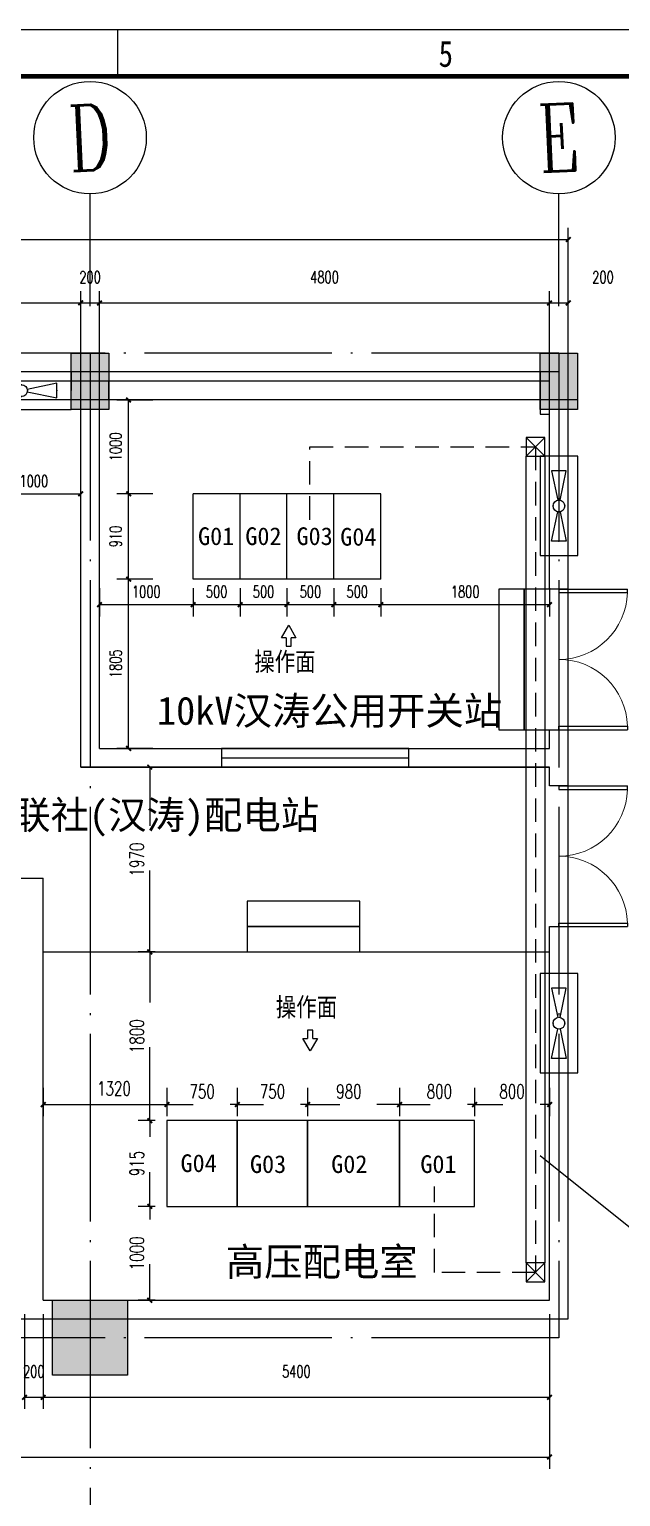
# Model space of a CAD drawing. Extents: x -700117 to -483644, y 1301776 to 1331476.
# Drawn here: x -498585 to -492280, y 1315828 to 1331476 of the extents above; entities that cross this region are included whole.
import ezdxf
from ezdxf.enums import TextEntityAlignment as Align

# ---------------------------------------------------------------- set-up
doc = ezdxf.new("R2010")
doc.units = 0
doc.header["$LTSCALE"] = 1000
doc.header["$PDSIZE"] = 0.2
doc.linetypes.add('DASHED2', pattern=[0.375, 0.25, -0.125])
doc.linetypes.add('DOTE', pattern=[2.42, 2, -0.2, 0.02, -0.2])
doc.layers.get('0').update_dxf_attribs({"linetype": 'CONTINUOUS'})
doc.layers.get('Defpoints').update_dxf_attribs({"linetype": 'CONTINUOUS'})
for name, color, linetype in [('A-DRWD', 142, 'CONTINUOUS'), ('A-WALL', 2, 'CONTINUOUS'), ('AXIS', 3, 'CONTINUOUS'), ('AXIS_TEXT', 7, 'CONTINUOUS'), ('DOTE', 1, 'DOTE'), ('EQUIP-动力', 3, 'CONTINUOUS'), ('TEL_DIM', 3, 'CONTINUOUS'), ('TK', 5, 'CONTINUOUS'), ('WALL', 255, 'CONTINUOUS'), ('WINDOW', 3, 'CONTINUOUS'), ('内框', 3, 'CONTINUOUS'), ('剪力墙柱填充', 6, 'CONTINUOUS'), ('外框', 2, 'CONTINUOUS'), ('柱线', 6, 'CONTINUOUS')]:
    doc.layers.add(name, color=color, linetype=linetype)
doc.styles.add('_TCH_AXIS', font='COMPLEX', dxfattribs={"bigfont": 'GBCBIG'})
doc.styles.add('_TCH_DIM_T3', font='SIMPLEX', dxfattribs={"width": 0.705882, "bigfont": 'GBCBIG'})
doc.styles.add('_TCH_DIM_T3_T3', font='SIMPLEX', dxfattribs={"width": 0.705882, "bigfont": 'GBCBIG'})
doc.styles.add('COMPLEX', font='COMPLEX')
doc.styles.get("Standard").update_dxf_attribs({"font": 'rs', "width": 1.1, "bigfont": 'hztxt'})
doc.styles.add('宋体', font='', dxfattribs={"width": 0.8, "height": 3.8})
doc.styles.get('宋体').set_extended_font_data('SimSun')
doc.dimstyles.new('_TCH_ARCH&&50', dxfattribs={"dimtxt": 148.75, "dimasz": 50, "dimexe": 125, "dimexo": 150, "dimgap": 63.125, "dimtad": 1, "dimdec": 0, "dimzin": 0, "dimdsep": 46, "dimtxsty": '_TCH_DIM_T3', "dimblk": 'ARCHTICK', "dimcen": 0.09, "dimclrt": 7, "dimazin": 2, "dimtfac": 1, "dimtdec": 0, "dimtix": 1, "dimtmove": 2, "dimatfit": 3, "dimldrblk": 'ARCHTICK', "dimfxl": 1, "dimtolj": 1, "dimtzin": 0, "dimarcsym": 0})
doc.dimstyles.new('_TCH_ARCH&&50$TCH&&100', dxfattribs={"dimtxt": 126.4375, "dimasz": 50, "dimexe": 125, "dimexo": 150, "dimgap": 74.28125, "dimtad": 1, "dimdec": 0, "dimzin": 0, "dimdsep": 46, "dimtxsty": '_TCH_DIM_T3_T3', "dimblk": 'ARCHTICK', "dimcen": 0.09, "dimclrt": 7, "dimazin": 2, "dimtfac": 1, "dimtdec": 0, "dimtix": 1, "dimtmove": 2, "dimatfit": 3, "dimldrblk": 'ARCHTICK', "dimfxl": 1, "dimtolj": 1, "dimtzin": 0, "dimarcsym": 0})

# ---------------------------------------------------------------- blocks, each defined once
blk = doc.blocks.new('集安A3图框')
at = {"layer": 'TK'}
blk.add_line((-14000, 29700), (-14000, 29200), dxfattribs=at)
at = {"layer": '内框', "const_width": 50, "flags": 128}
blk.add_lwpolyline([(-39500, 500), (-39500, 29200), (-500, 29200), (-500, 500)], close=True, dxfattribs=at)
at = {"layer": '外框', "flags": 128}
blk.add_lwpolyline([(-42000, 0), (-42000, 29700), (0, 29700), (0, 0)], close=True, dxfattribs=at)
at = {"layer": 'TK', "style": '宋体', "width": 0.8}
blk.add_text('5', height=280, dxfattribs=at).set_placement((-10500, 29300), align=Align.CENTER)
blk = doc.blocks.new('dx2$0$$DorLib2D$00000002')
for p, q in [((-0.5, 0), (-0.5, 0.4875)), ((-0.475, 0.4875), (-0.5, 0.4875)), ((-0.475, 0), (-0.475, 0.4875)), ((0.475, 0), (0.475, 0.4875)), ((0.475, 0.4875), (0.5, 0.4875)), ((0.5, 0), (0.5, 0.4875)), ((-0.5, 0), (-0.475, 0)), ((0.5, 0), (0.475, 0))]:
    blk.add_line(p, q)
at = {"lineweight": 13}
for centre, start, end in [((-0.4875, 0), 0, 88.53072), ((0.4875, 0), 91.46928, 180)]:
    blk.add_arc(centre, 0.4875, start, end, dxfattribs=at)
blk = doc.blocks.new('$equip$00001303')
for p, q in [((-1, 0.208), (-0.163, 0.034)), ((-1, -0.208), (-1, 0.208)), ((1, 0.208), (0.163, 0.034)), ((1, -0.208), (1, 0.208)), ((-0.163, -0.034), (-1, -0.208)), ((0.163, -0.034), (1, -0.208))]:
    blk.add_line(p, q)
blk.add_circle((0, 0), 0.167)
for p in [(-1, 0), (0, 0.167), (1, 0), (0, -0.167)]:
    blk.add_point(p)
at = {"flags": 9}
blk.add_attdef('A', (0, 0), '', height=0.00002, dxfattribs=at)
blk = doc.blocks.new('_ArchTick')
at = {"color": 0, "linetype": 'ByBlock', "const_width": 0.4}
blk.add_lwpolyline([(-0.5, -0.5), (0.5, 0.5)], dxfattribs=at)
blk = doc.blocks.new('*D131')
at = {"layer": 'Defpoints', "color": 0, "lineweight": -2}
for p in [(-498038, 1326522), (-499038, 1326123), (-498038, 1326123)]:
    blk.add_point(p, dxfattribs=at)
at = {"layer": 'TEL_DIM', "color": 0, "lineweight": -2}
for p, q in [((-499038, 1326273), (-499038, 1326647)), ((-498038, 1326273), (-498038, 1326647)), ((-499038, 1326522), (-498038, 1326522))]:
    blk.add_line(p, q, dxfattribs=at)
at = {"layer": 'TEL_DIM', "color": 0, "lineweight": -2, "xscale": 50, "yscale": 50, "zscale": 50, "rotation": 180}
blk.add_blockref('_ArchTick', (-499038, 1326522), dxfattribs=at)
at = {"layer": 'TEL_DIM', "color": 0, "lineweight": -2, "xscale": 50, "yscale": 50, "zscale": 50}
blk.add_blockref('_ArchTick', (-498038, 1326522), dxfattribs=at)
at = {"layer": 'TEL_DIM', "color": 7, "lineweight": -3, "insert": (-498538, 1326659), "char_height": 126.4, "attachment_point": 5, "style": '_TCH_DIM_T3_T3'}
blk.add_mtext('\\A1;1000', dxfattribs=at)
blk = doc.blocks.new('*D132')
at = {"layer": 'Defpoints', "color": 0, "lineweight": -2}
for p in [(-497838, 1325665), (-496838, 1325665), (-496838, 1325341)]:
    blk.add_point(p, dxfattribs=at)
at = {"layer": 'TEL_DIM', "color": 0, "lineweight": -2}
for p, q in [((-497838, 1325515), (-497838, 1325216)), ((-496838, 1325515), (-496838, 1325216)), ((-497838, 1325341), (-496838, 1325341))]:
    blk.add_line(p, q, dxfattribs=at)
at = {"layer": 'TEL_DIM', "color": 0, "lineweight": -2, "xscale": 50, "yscale": 50, "zscale": 50}
for p, rotation in [((-497838, 1325341), 179.9998316540434), ((-496838, 1325341), 359.9998316540434)]:
    blk.add_blockref('_ArchTick', p, dxfattribs=dict(at, rotation=rotation))
at = {"layer": 'TEL_DIM', "color": 7, "lineweight": -3, "insert": (-497338, 1325479), "char_height": 126.4, "attachment_point": 5, "rotation": 359.9998, "style": '_TCH_DIM_T3_T3'}
blk.add_mtext('\\A1;1000', dxfattribs=at)
blk = doc.blocks.new('*D133')
at = {"layer": 'Defpoints', "color": 0, "lineweight": -2}
for p in [(-496838, 1325665), (-496338, 1325665), (-496338, 1325341)]:
    blk.add_point(p, dxfattribs=at)
at = {"layer": 'TEL_DIM', "color": 0, "lineweight": -2}
for p, q in [((-496838, 1325515), (-496838, 1325216)), ((-496338, 1325515), (-496338, 1325216)), ((-496838, 1325341), (-496338, 1325341))]:
    blk.add_line(p, q, dxfattribs=at)
at = {"layer": 'TEL_DIM', "color": 0, "lineweight": -2, "xscale": 50, "yscale": 50, "zscale": 50}
for p, rotation in [((-496838, 1325341), 179.9998316540597), ((-496338, 1325341), 359.9998316540597)]:
    blk.add_blockref('_ArchTick', p, dxfattribs=dict(at, rotation=rotation))
at = {"layer": 'TEL_DIM', "color": 7, "lineweight": -3, "insert": (-496588, 1325479), "char_height": 126.4, "attachment_point": 5, "rotation": 359.9998, "style": '_TCH_DIM_T3_T3'}
blk.add_mtext('\\A1;500', dxfattribs=at)
blk = doc.blocks.new('*D134')
at = {"layer": 'Defpoints', "color": 0, "lineweight": -2}
for p in [(-496338, 1325665), (-495838, 1325665), (-495838, 1325341)]:
    blk.add_point(p, dxfattribs=at)
at = {"layer": 'TEL_DIM', "color": 0, "lineweight": -2}
for p, q in [((-496338, 1325515), (-496338, 1325216)), ((-495838, 1325515), (-495838, 1325216)), ((-496338, 1325341), (-495838, 1325341))]:
    blk.add_line(p, q, dxfattribs=at)
at = {"layer": 'TEL_DIM', "color": 0, "lineweight": -2, "xscale": 50, "yscale": 50, "zscale": 50}
for p, rotation in [((-496338, 1325341), 179.999831654033), ((-495838, 1325341), 359.999831654033)]:
    blk.add_blockref('_ArchTick', p, dxfattribs=dict(at, rotation=rotation))
at = {"layer": 'TEL_DIM', "color": 7, "lineweight": -3, "insert": (-496088, 1325479), "char_height": 126.4, "attachment_point": 5, "rotation": 359.9998, "style": '_TCH_DIM_T3_T3'}
blk.add_mtext('\\A1;500', dxfattribs=at)
blk = doc.blocks.new('*D135')
at = {"layer": 'Defpoints', "color": 0, "lineweight": -2}
for p in [(-495838, 1325665), (-495338, 1325665), (-495338, 1325341)]:
    blk.add_point(p, dxfattribs=at)
at = {"layer": 'TEL_DIM', "color": 0, "lineweight": -2}
for p, q in [((-495838, 1325515), (-495838, 1325216)), ((-495338, 1325515), (-495338, 1325216)), ((-495838, 1325341), (-495338, 1325341))]:
    blk.add_line(p, q, dxfattribs=at)
at = {"layer": 'TEL_DIM', "color": 0, "lineweight": -2, "xscale": 50, "yscale": 50, "zscale": 50}
for p, rotation in [((-495838, 1325341), 179.9998316540596), ((-495338, 1325341), 359.9998316540597)]:
    blk.add_blockref('_ArchTick', p, dxfattribs=dict(at, rotation=rotation))
at = {"layer": 'TEL_DIM', "color": 7, "lineweight": -3, "insert": (-495588, 1325479), "char_height": 126.4, "attachment_point": 5, "rotation": 359.9998, "style": '_TCH_DIM_T3_T3'}
blk.add_mtext('\\A1;500', dxfattribs=at)
blk = doc.blocks.new('*D136')
at = {"layer": 'Defpoints', "color": 0, "lineweight": -2}
for p in [(-495338, 1325665), (-494838, 1325665), (-494838, 1325341)]:
    blk.add_point(p, dxfattribs=at)
at = {"layer": 'TEL_DIM', "color": 0, "lineweight": -2}
for p, q in [((-495338, 1325515), (-495338, 1325216)), ((-494838, 1325515), (-494838, 1325216)), ((-495338, 1325341), (-494838, 1325341))]:
    blk.add_line(p, q, dxfattribs=at)
at = {"layer": 'TEL_DIM', "color": 0, "lineweight": -2, "xscale": 50, "yscale": 50, "zscale": 50}
for p, rotation in [((-495338, 1325341), 179.999831654033), ((-494838, 1325341), 359.999831654033)]:
    blk.add_blockref('_ArchTick', p, dxfattribs=dict(at, rotation=rotation))
at = {"layer": 'TEL_DIM', "color": 7, "lineweight": -3, "insert": (-495088, 1325479), "char_height": 126.4, "attachment_point": 5, "rotation": 359.9998, "style": '_TCH_DIM_T3_T3'}
blk.add_mtext('\\A1;500', dxfattribs=at)
blk = doc.blocks.new('*D137')
at = {"layer": 'Defpoints', "color": 0, "lineweight": -2}
for p in [(-494838, 1325665), (-493038, 1325665), (-493038, 1325341)]:
    blk.add_point(p, dxfattribs=at)
at = {"layer": 'TEL_DIM', "color": 0, "lineweight": -2}
for p, q in [((-494838, 1325515), (-494838, 1325216)), ((-493038, 1325515), (-493038, 1325216)), ((-494838, 1325341), (-493038, 1325341))]:
    blk.add_line(p, q, dxfattribs=at)
at = {"layer": 'TEL_DIM', "color": 0, "lineweight": -2, "xscale": 50, "yscale": 50, "zscale": 50}
for p, rotation in [((-494838, 1325341), 179.9998316540499), ((-493038, 1325341), 359.9998316540499)]:
    blk.add_blockref('_ArchTick', p, dxfattribs=dict(at, rotation=rotation))
at = {"layer": 'TEL_DIM', "color": 7, "lineweight": -3, "insert": (-493938, 1325479), "char_height": 126.4, "attachment_point": 5, "rotation": 359.9998, "style": '_TCH_DIM_T3_T3'}
blk.add_mtext('\\A1;1800', dxfattribs=at)
blk = doc.blocks.new('*D138')
at = {"layer": 'Defpoints', "color": 0, "lineweight": -2}
for p in [(-497527, 1327523), (-497119, 1327523), (-497119, 1326523)]:
    blk.add_point(p, dxfattribs=at)
at = {"layer": 'TEL_DIM', "color": 0, "lineweight": -2}
for p, q in [((-497269, 1327523), (-497652, 1327523)), ((-497527, 1326523), (-497527, 1327523)), ((-497269, 1326523), (-497652, 1326523))]:
    blk.add_line(p, q, dxfattribs=at)
at = {"layer": 'TEL_DIM', "color": 0, "lineweight": -2, "xscale": 50, "yscale": 50, "zscale": 50}
for p, rotation in [((-497527, 1327523), 90), ((-497527, 1326523), 270)]:
    blk.add_blockref('_ArchTick', p, dxfattribs=dict(at, rotation=rotation))
at = {"layer": 'TEL_DIM', "color": 7, "lineweight": -3, "insert": (-497665, 1327023), "char_height": 126.4, "attachment_point": 5, "rotation": 90, "style": '_TCH_DIM_T3_T3'}
blk.add_mtext('\\A1;1000', dxfattribs=at)
blk = doc.blocks.new('*D139')
at = {"layer": 'Defpoints', "color": 0, "lineweight": -2}
for p in [(-497527, 1326523), (-497119, 1326523), (-497119, 1325613)]:
    blk.add_point(p, dxfattribs=at)
at = {"layer": 'TEL_DIM', "color": 0, "lineweight": -2}
for p, q in [((-497269, 1326523), (-497652, 1326523)), ((-497527, 1325613), (-497527, 1326523)), ((-497269, 1325613), (-497652, 1325613))]:
    blk.add_line(p, q, dxfattribs=at)
at = {"layer": 'TEL_DIM', "color": 0, "lineweight": -2, "xscale": 50, "yscale": 50, "zscale": 50}
for p, rotation in [((-497527, 1326523), 90), ((-497527, 1325613), 270)]:
    blk.add_blockref('_ArchTick', p, dxfattribs=dict(at, rotation=rotation))
at = {"layer": 'TEL_DIM', "color": 7, "lineweight": -3, "insert": (-497665, 1326068), "char_height": 126.4, "attachment_point": 5, "rotation": 90, "style": '_TCH_DIM_T3_T3'}
blk.add_mtext('\\A1;910', dxfattribs=at)
blk = doc.blocks.new('*D140')
at = {"layer": 'Defpoints', "color": 0, "lineweight": -2}
for p in [(-497527, 1325613), (-497119, 1325613), (-497119, 1323808)]:
    blk.add_point(p, dxfattribs=at)
at = {"layer": 'TEL_DIM', "color": 0, "lineweight": -2}
for p, q in [((-497269, 1325613), (-497652, 1325613)), ((-497527, 1323808), (-497527, 1325613)), ((-497269, 1323808), (-497652, 1323808))]:
    blk.add_line(p, q, dxfattribs=at)
at = {"layer": 'TEL_DIM', "color": 0, "lineweight": -2, "xscale": 50, "yscale": 50, "zscale": 50}
for p, rotation in [((-497527, 1325613), 90), ((-497527, 1323808), 270)]:
    blk.add_blockref('_ArchTick', p, dxfattribs=dict(at, rotation=rotation))
at = {"layer": 'TEL_DIM', "color": 7, "lineweight": -3, "insert": (-497665, 1324711), "char_height": 126.4, "attachment_point": 5, "rotation": 90, "style": '_TCH_DIM_T3_T3'}
blk.add_mtext('\\A1;1805', dxfattribs=at)
blk = doc.blocks.new('*D141')
at = {"layer": 'Defpoints', "color": 0, "lineweight": -2}
for p in [(-498038, 1328558), (-515238, 1326515), (-498038, 1326515)]:
    blk.add_point(p, dxfattribs=at)
at = {"layer": 'TEL_DIM', "color": 0, "lineweight": -2}
for p, q in [((-515238, 1326665), (-515238, 1328683)), ((-498038, 1326665), (-498038, 1328683)), ((-515238, 1328558), (-498038, 1328558))]:
    blk.add_line(p, q, dxfattribs=at)
at = {"layer": 'TEL_DIM', "color": 0, "lineweight": -2, "xscale": 50, "yscale": 50, "zscale": 50}
for p, rotation in [((-515238, 1328558), 179.9994401386376), ((-498038, 1328558), 359.9994401386376)]:
    blk.add_blockref('_ArchTick', p, dxfattribs=dict(at, rotation=rotation))
at = {"layer": 'TEL_DIM', "color": 7, "lineweight": -3, "insert": (-506638, 1328833), "char_height": 126.4, "attachment_point": 5, "rotation": 359.9994, "style": '_TCH_DIM_T3_T3'}
blk.add_mtext('\\A1;17200', dxfattribs=at)
blk = doc.blocks.new('*D142')
at = {"layer": 'Defpoints', "color": 0, "lineweight": -2}
for p in [(-497838, 1328558), (-498038, 1326515), (-497838, 1326515)]:
    blk.add_point(p, dxfattribs=at)
at = {"layer": 'TEL_DIM', "color": 0, "lineweight": -2}
for p, q in [((-498038, 1326665), (-498038, 1328683)), ((-497838, 1326665), (-497838, 1328683)), ((-498038, 1328558), (-497838, 1328558))]:
    blk.add_line(p, q, dxfattribs=at)
at = {"layer": 'TEL_DIM', "color": 0, "lineweight": -2, "xscale": 50, "yscale": 50, "zscale": 50}
for p, rotation in [((-498038, 1328558), 179.9994401386544), ((-497838, 1328558), 359.9994401386544)]:
    blk.add_blockref('_ArchTick', p, dxfattribs=dict(at, rotation=rotation))
at = {"layer": 'TEL_DIM', "color": 7, "lineweight": -3, "insert": (-497938, 1328833), "char_height": 126.4, "attachment_point": 5, "rotation": 359.9994, "style": '_TCH_DIM_T3_T3'}
blk.add_mtext('\\A1;200', dxfattribs=at)
blk = doc.blocks.new('*D143')
at = {"layer": 'Defpoints', "color": 0, "lineweight": -2}
for p in [(-493038, 1328558), (-497838, 1326515), (-493038, 1326515)]:
    blk.add_point(p, dxfattribs=at)
at = {"layer": 'TEL_DIM', "color": 0, "lineweight": -2}
for p, q in [((-497838, 1326665), (-497838, 1328683)), ((-493038, 1326665), (-493038, 1328683)), ((-497838, 1328558), (-493038, 1328558))]:
    blk.add_line(p, q, dxfattribs=at)
at = {"layer": 'TEL_DIM', "color": 0, "lineweight": -2, "xscale": 50, "yscale": 50, "zscale": 50}
for p, rotation in [((-497838, 1328558), 179.9994401386379), ((-493038, 1328558), 359.9994401386379)]:
    blk.add_blockref('_ArchTick', p, dxfattribs=dict(at, rotation=rotation))
at = {"layer": 'TEL_DIM', "color": 7, "lineweight": -3, "insert": (-495438, 1328833), "char_height": 126.4, "attachment_point": 5, "rotation": 359.9994, "style": '_TCH_DIM_T3_T3'}
blk.add_mtext('\\A1;4800', dxfattribs=at)
blk = doc.blocks.new('*D144')
at = {"layer": 'Defpoints', "color": 0, "lineweight": -2}
for p in [(-492838, 1328558), (-493038, 1326515), (-492838, 1326515)]:
    blk.add_point(p, dxfattribs=at)
at = {"layer": 'TEL_DIM', "color": 0, "lineweight": -2}
for p, q in [((-493038, 1326665), (-493038, 1328683)), ((-492838, 1326665), (-492838, 1328683)), ((-493038, 1328558), (-492838, 1328558))]:
    blk.add_line(p, q, dxfattribs=at)
at = {"layer": 'TEL_DIM', "color": 0, "lineweight": -2, "xscale": 50, "yscale": 50, "zscale": 50}
for p, rotation in [((-493038, 1328558), 179.9994401386528), ((-492838, 1328558), 359.9994401386529)]:
    blk.add_blockref('_ArchTick', p, dxfattribs=dict(at, rotation=rotation))
at = {"layer": 'TEL_DIM', "color": 7, "lineweight": -3, "insert": (-492468, 1328833), "char_height": 126.4, "attachment_point": 5, "rotation": 359.9994, "style": '_TCH_DIM_T3_T3'}
blk.add_mtext('\\A1;200', dxfattribs=at)
blk = doc.blocks.new('*D146')
at = {"layer": 'Defpoints', "color": 0, "lineweight": -2}
for p in [(-507838, 1317519), (-493038, 1317519), (-493038, 1316250)]:
    blk.add_point(p, dxfattribs=at)
at = {"layer": 'TEL_DIM', "color": 0, "lineweight": -2}
for p, q in [((-507838, 1317369), (-507838, 1316125)), ((-493038, 1317369), (-493038, 1316125)), ((-507838, 1316250), (-493038, 1316250))]:
    blk.add_line(p, q, dxfattribs=at)
at = {"layer": 'TEL_DIM', "color": 0, "lineweight": -2, "xscale": 50, "yscale": 50, "zscale": 50, "rotation": 180}
blk.add_blockref('_ArchTick', (-507838, 1316250), dxfattribs=at)
at = {"layer": 'TEL_DIM', "color": 0, "lineweight": -2, "xscale": 50, "yscale": 50, "zscale": 50}
blk.add_blockref('_ArchTick', (-493038, 1316250), dxfattribs=at)
at = {"layer": 'TEL_DIM', "color": 7, "lineweight": -3, "insert": (-500438, 1316525), "char_height": 126.4, "attachment_point": 5, "style": '_TCH_DIM_T3_T3'}
blk.add_mtext('\\A1;14800', dxfattribs=at)
blk = doc.blocks.new('*D147')
at = {"layer": 'Defpoints', "color": 0, "lineweight": -2}
for p in [(-497301, 1318923), (-497095, 1318923), (-497095, 1317923)]:
    blk.add_point(p, dxfattribs=at)
at = {"layer": 'TEL_DIM', "color": 0, "lineweight": -2}
for p, q in [((-497245, 1318923), (-497426, 1318923)), ((-497301, 1318923), (-497301, 1318783)), ((-497301, 1317923), (-497301, 1318307)), ((-497245, 1317923), (-497426, 1317923))]:
    blk.add_line(p, q, dxfattribs=at)
at = {"layer": 'TEL_DIM', "color": 0, "lineweight": -2, "xscale": 50, "yscale": 50, "zscale": 50}
for p, rotation in [((-497301, 1318923), 90), ((-497301, 1317923), 270)]:
    blk.add_blockref('_ArchTick', p, dxfattribs=dict(at, rotation=rotation))
at = {"layer": 'TEL_DIM', "color": 7, "lineweight": -3, "insert": (-497439, 1318423), "char_height": 148.8, "attachment_point": 5, "rotation": 89.9998, "style": '_TCH_DIM_T3'}
blk.add_mtext('\\A1;1000', dxfattribs=at)
blk = doc.blocks.new('*D148')
at = {"layer": 'Defpoints', "color": 0, "lineweight": -2}
for p in [(-497301, 1319838), (-497095, 1319838), (-497095, 1318923)]:
    blk.add_point(p, dxfattribs=at)
at = {"layer": 'TEL_DIM', "color": 0, "lineweight": -2}
for p, q in [((-497245, 1319838), (-497426, 1319838)), ((-497301, 1319838), (-497301, 1319665)), ((-497301, 1318923), (-497301, 1319289)), ((-497245, 1318923), (-497426, 1318923))]:
    blk.add_line(p, q, dxfattribs=at)
at = {"layer": 'TEL_DIM', "color": 0, "lineweight": -2, "xscale": 50, "yscale": 50, "zscale": 50}
for p, rotation in [((-497301, 1319838), 90), ((-497301, 1318923), 270)]:
    blk.add_blockref('_ArchTick', p, dxfattribs=dict(at, rotation=rotation))
at = {"layer": 'TEL_DIM', "color": 7, "lineweight": -3, "insert": (-497439, 1319381), "char_height": 148.8, "attachment_point": 5, "rotation": 89.9998, "style": '_TCH_DIM_T3'}
blk.add_mtext('\\A1;915', dxfattribs=at)
blk = doc.blocks.new('*D149')
at = {"layer": 'Defpoints', "color": 0, "lineweight": -2}
for p in [(-497301, 1321638), (-497095, 1321638), (-497095, 1319838)]:
    blk.add_point(p, dxfattribs=at)
at = {"layer": 'TEL_DIM', "color": 0, "lineweight": -2}
for p, q in [((-497245, 1321638), (-497426, 1321638)), ((-497301, 1321638), (-497301, 1321098)), ((-497301, 1319838), (-497301, 1320622)), ((-497245, 1319838), (-497426, 1319838))]:
    blk.add_line(p, q, dxfattribs=at)
at = {"layer": 'TEL_DIM', "color": 0, "lineweight": -2, "xscale": 50, "yscale": 50, "zscale": 50}
for p, rotation in [((-497301, 1321638), 90), ((-497301, 1319838), 270)]:
    blk.add_blockref('_ArchTick', p, dxfattribs=dict(at, rotation=rotation))
at = {"layer": 'TEL_DIM', "color": 7, "lineweight": -3, "insert": (-497439, 1320738), "char_height": 148.8, "attachment_point": 5, "rotation": 89.9998, "style": '_TCH_DIM_T3'}
blk.add_mtext('\\A1;1800', dxfattribs=at)
blk = doc.blocks.new('*D150')
at = {"layer": 'Defpoints', "color": 0, "lineweight": -2}
for p in [(-497301, 1323608), (-497095, 1323608), (-497095, 1321638)]:
    blk.add_point(p, dxfattribs=at)
at = {"layer": 'TEL_DIM', "color": 0, "lineweight": -2}
for p, q in [((-497245, 1323608), (-497426, 1323608)), ((-497301, 1323608), (-497301, 1322983)), ((-497301, 1321638), (-497301, 1322507)), ((-497245, 1321638), (-497426, 1321638))]:
    blk.add_line(p, q, dxfattribs=at)
at = {"layer": 'TEL_DIM', "color": 0, "lineweight": -2, "xscale": 50, "yscale": 50, "zscale": 50}
for p, rotation in [((-497301, 1323608), 90), ((-497301, 1321638), 270)]:
    blk.add_blockref('_ArchTick', p, dxfattribs=dict(at, rotation=rotation))
at = {"layer": 'TEL_DIM', "color": 7, "lineweight": -3, "insert": (-497439, 1322623), "char_height": 148.8, "attachment_point": 5, "rotation": 89.9998, "style": '_TCH_DIM_T3'}
blk.add_mtext('\\A1;1970', dxfattribs=at)
blk = doc.blocks.new('*D154')
at = {"layer": 'Defpoints', "color": 0, "lineweight": -2}
for p in [(-492838, 1329235), (-515238, 1328036), (-492838, 1328035)]:
    blk.add_point(p, dxfattribs=at)
at = {"layer": 'TEL_DIM', "color": 0, "lineweight": -2}
for p, q in [((-515238, 1328186), (-515238, 1329360)), ((-492838, 1328185), (-492838, 1329360)), ((-515238, 1329235), (-492838, 1329235))]:
    blk.add_line(p, q, dxfattribs=at)
at = {"layer": 'TEL_DIM', "color": 0, "lineweight": -2, "xscale": 50, "yscale": 50, "zscale": 50}
for p, rotation in [((-515238, 1329235), 179.9994401386421), ((-492838, 1329235), 359.9994401386421)]:
    blk.add_blockref('_ArchTick', p, dxfattribs=dict(at, rotation=rotation))
at = {"layer": 'TEL_DIM', "color": 7, "lineweight": -3, "insert": (-504038, 1329510), "char_height": 126.4, "attachment_point": 5, "rotation": 359.9994, "style": '_TCH_DIM_T3_T3'}
blk.add_mtext('\\A1;22400', dxfattribs=at)
blk = doc.blocks.new('*D157')
at = {"layer": 'Defpoints', "color": 0, "lineweight": -2}
for p in [(-498438, 1320338), (-497118, 1320338), (-497118, 1320010)]:
    blk.add_point(p, dxfattribs=at)
at = {"layer": 'TEL_DIM', "color": 0, "lineweight": -2}
for p, q in [((-498438, 1320188), (-498438, 1319885)), ((-497118, 1320188), (-497118, 1319885)), ((-498438, 1320010), (-497118, 1320010))]:
    blk.add_line(p, q, dxfattribs=at)
at = {"layer": 'TEL_DIM', "color": 0, "lineweight": -2, "xscale": 50, "yscale": 50, "zscale": 50, "rotation": 180}
blk.add_blockref('_ArchTick', (-498438, 1320010), dxfattribs=at)
at = {"layer": 'TEL_DIM', "color": 0, "lineweight": -2, "xscale": 50, "yscale": 50, "zscale": 50}
blk.add_blockref('_ArchTick', (-497118, 1320010), dxfattribs=at)
at = {"layer": 'TEL_DIM', "color": 7, "lineweight": -3, "insert": (-497683, 1320182), "char_height": 148.8, "attachment_point": 5, "rotation": 359.9998, "style": '_TCH_DIM_T3'}
blk.add_mtext('\\A1;1320', dxfattribs=at)
blk = doc.blocks.new('*D158')
at = {"layer": 'Defpoints', "color": 0, "lineweight": -2}
for p in [(-497118, 1320338), (-496368, 1320338), (-496368, 1320010)]:
    blk.add_point(p, dxfattribs=at)
at = {"layer": 'TEL_DIM', "color": 0, "lineweight": -2}
for p, q in [((-497118, 1320188), (-497118, 1319885)), ((-496368, 1320188), (-496368, 1319885)), ((-497118, 1320010), (-496840, 1320010)), ((-496368, 1320010), (-496444, 1320010))]:
    blk.add_line(p, q, dxfattribs=at)
at = {"layer": 'TEL_DIM', "color": 0, "lineweight": -2, "xscale": 50, "yscale": 50, "zscale": 50, "rotation": 180}
blk.add_blockref('_ArchTick', (-497118, 1320010), dxfattribs=at)
at = {"layer": 'TEL_DIM', "color": 0, "lineweight": -2, "xscale": 50, "yscale": 50, "zscale": 50}
blk.add_blockref('_ArchTick', (-496368, 1320010), dxfattribs=at)
at = {"layer": 'TEL_DIM', "color": 7, "lineweight": -3, "insert": (-496743, 1320148), "char_height": 148.8, "attachment_point": 5, "rotation": 359.9998, "style": '_TCH_DIM_T3'}
blk.add_mtext('\\A1;750', dxfattribs=at)
blk = doc.blocks.new('*D159')
at = {"layer": 'Defpoints', "color": 0, "lineweight": -2}
for p in [(-496368, 1320338), (-495618, 1320338), (-495618, 1320010)]:
    blk.add_point(p, dxfattribs=at)
at = {"layer": 'TEL_DIM', "color": 0, "lineweight": -2}
for p, q in [((-496368, 1320188), (-496368, 1319885)), ((-495618, 1320188), (-495618, 1319885)), ((-496368, 1320010), (-496090, 1320010)), ((-495618, 1320010), (-495694, 1320010))]:
    blk.add_line(p, q, dxfattribs=at)
at = {"layer": 'TEL_DIM', "color": 0, "lineweight": -2, "xscale": 50, "yscale": 50, "zscale": 50, "rotation": 180}
blk.add_blockref('_ArchTick', (-496368, 1320010), dxfattribs=at)
at = {"layer": 'TEL_DIM', "color": 0, "lineweight": -2, "xscale": 50, "yscale": 50, "zscale": 50}
blk.add_blockref('_ArchTick', (-495618, 1320010), dxfattribs=at)
at = {"layer": 'TEL_DIM', "color": 7, "lineweight": -3, "insert": (-495993, 1320148), "char_height": 148.8, "attachment_point": 5, "rotation": 359.9998, "style": '_TCH_DIM_T3'}
blk.add_mtext('\\A1;750', dxfattribs=at)
blk = doc.blocks.new('*D160')
at = {"layer": 'Defpoints', "color": 0, "lineweight": -2}
for p in [(-495618, 1320338), (-494638, 1320338), (-494638, 1320010)]:
    blk.add_point(p, dxfattribs=at)
at = {"layer": 'TEL_DIM', "color": 0, "lineweight": -2}
for p, q in [((-495618, 1320188), (-495618, 1319885)), ((-494638, 1320188), (-494638, 1319885)), ((-495618, 1320010), (-495275, 1320010)), ((-494638, 1320010), (-494879, 1320010))]:
    blk.add_line(p, q, dxfattribs=at)
at = {"layer": 'TEL_DIM', "color": 0, "lineweight": -2, "xscale": 50, "yscale": 50, "zscale": 50, "rotation": 180}
blk.add_blockref('_ArchTick', (-495618, 1320010), dxfattribs=at)
at = {"layer": 'TEL_DIM', "color": 0, "lineweight": -2, "xscale": 50, "yscale": 50, "zscale": 50}
blk.add_blockref('_ArchTick', (-494638, 1320010), dxfattribs=at)
at = {"layer": 'TEL_DIM', "color": 7, "lineweight": -3, "insert": (-495178, 1320148), "char_height": 148.8, "attachment_point": 5, "rotation": 359.9998, "style": '_TCH_DIM_T3'}
blk.add_mtext('\\A1;980', dxfattribs=at)
blk = doc.blocks.new('*D161')
at = {"layer": 'Defpoints', "color": 0, "lineweight": -2}
for p in [(-494638, 1320338), (-493838, 1320338), (-493838, 1320010)]:
    blk.add_point(p, dxfattribs=at)
at = {"layer": 'TEL_DIM', "color": 0, "lineweight": -2}
for p, q in [((-494638, 1320188), (-494638, 1319885)), ((-493838, 1320188), (-493838, 1319885)), ((-494638, 1320010), (-494310, 1320010)), ((-493838, 1320010), (-493914, 1320010))]:
    blk.add_line(p, q, dxfattribs=at)
at = {"layer": 'TEL_DIM', "color": 0, "lineweight": -2, "xscale": 50, "yscale": 50, "zscale": 50, "rotation": 180}
blk.add_blockref('_ArchTick', (-494638, 1320010), dxfattribs=at)
at = {"layer": 'TEL_DIM', "color": 0, "lineweight": -2, "xscale": 50, "yscale": 50, "zscale": 50}
blk.add_blockref('_ArchTick', (-493838, 1320010), dxfattribs=at)
at = {"layer": 'TEL_DIM', "color": 7, "lineweight": -3, "insert": (-494213, 1320148), "char_height": 148.8, "attachment_point": 5, "rotation": 359.9998, "style": '_TCH_DIM_T3'}
blk.add_mtext('\\A1;800', dxfattribs=at)
blk = doc.blocks.new('*D162')
at = {"layer": 'Defpoints', "color": 0, "lineweight": -2}
for p in [(-493838, 1320338), (-493038, 1320338), (-493038, 1320010)]:
    blk.add_point(p, dxfattribs=at)
at = {"layer": 'TEL_DIM', "color": 0, "lineweight": -2}
for p, q in [((-493838, 1320188), (-493838, 1319885)), ((-493038, 1320188), (-493038, 1319885)), ((-493838, 1320010), (-493535, 1320010)), ((-493038, 1320010), (-493139, 1320010))]:
    blk.add_line(p, q, dxfattribs=at)
at = {"layer": 'TEL_DIM', "color": 0, "lineweight": -2, "xscale": 50, "yscale": 50, "zscale": 50, "rotation": 180}
blk.add_blockref('_ArchTick', (-493838, 1320010), dxfattribs=at)
at = {"layer": 'TEL_DIM', "color": 0, "lineweight": -2, "xscale": 50, "yscale": 50, "zscale": 50}
blk.add_blockref('_ArchTick', (-493038, 1320010), dxfattribs=at)
at = {"layer": 'TEL_DIM', "color": 7, "lineweight": -3, "insert": (-493438, 1320148), "char_height": 148.8, "attachment_point": 5, "rotation": 359.9998, "style": '_TCH_DIM_T3'}
blk.add_mtext('\\A1;800', dxfattribs=at)
blk = doc.blocks.new('*D171')
at = {"layer": 'Defpoints', "color": 0, "lineweight": -2}
for p in [(-498638, 1317923), (-498438, 1317923), (-498438, 1316888)]:
    blk.add_point(p, dxfattribs=at)
at = {"layer": 'TEL_DIM', "color": 0, "lineweight": -2}
for p, q in [((-498638, 1317773), (-498638, 1316763)), ((-498438, 1317773), (-498438, 1316763)), ((-498638, 1316888), (-498438, 1316888))]:
    blk.add_line(p, q, dxfattribs=at)
at = {"layer": 'TEL_DIM', "color": 0, "lineweight": -2, "xscale": 50, "yscale": 50, "zscale": 50}
for p, rotation in [((-498638, 1316888), 179.9990614895857), ((-498438, 1316888), 359.9990614895857)]:
    blk.add_blockref('_ArchTick', p, dxfattribs=dict(at, rotation=rotation))
at = {"layer": 'TEL_DIM', "color": 7, "lineweight": -3, "insert": (-498538, 1317163), "char_height": 126.4, "attachment_point": 5, "rotation": 359.9991, "style": '_TCH_DIM_T3_T3'}
blk.add_mtext('\\A1;200', dxfattribs=at)
blk = doc.blocks.new('*D172')
at = {"layer": 'Defpoints', "color": 0, "lineweight": -2}
for p in [(-498438, 1317923), (-493038, 1317923), (-493038, 1316888)]:
    blk.add_point(p, dxfattribs=at)
at = {"layer": 'TEL_DIM', "color": 0, "lineweight": -2}
for p, q in [((-498438, 1317773), (-498438, 1316763)), ((-493038, 1317773), (-493038, 1316763)), ((-498438, 1316888), (-493038, 1316888))]:
    blk.add_line(p, q, dxfattribs=at)
at = {"layer": 'TEL_DIM', "color": 0, "lineweight": -2, "xscale": 50, "yscale": 50, "zscale": 50}
for p, rotation in [((-498438, 1316888), 179.9990614896009), ((-493038, 1316888), 359.9990614896009)]:
    blk.add_blockref('_ArchTick', p, dxfattribs=dict(at, rotation=rotation))
at = {"layer": 'TEL_DIM', "color": 7, "lineweight": -3, "insert": (-495738, 1317163), "char_height": 126.4, "attachment_point": 5, "rotation": 359.9991, "style": '_TCH_DIM_T3_T3'}
blk.add_mtext('\\A1;5400', dxfattribs=at)
blk = doc.blocks.new('_AXISO')
blk.add_circle((0, 0), 0.5)
at = {"layer": 'AXIS_TEXT', "style": 'COMPLEX', "width": 1.041667}
blk.add_attdef('A', text='', height=0.56, dxfattribs=at).set_placement((-0.25, -0.28), (0.25, -0.28), align=Align.FIT)

msp = doc.modelspace()

# ---------------------------------------------------------------- linework, layer by layer
at = {"lineweight": -3, "ltscale": 0.1}
for p, q in [((-493288, 1326924.2), (-493088, 1327124.2)), ((-493288, 1327124.2), (-493088, 1326924.2)), ((-493288, 1318320), (-493288, 1326924.2)), ((-493088, 1326924.2), (-493088, 1318320)), ((-492157, 1318678.2), (-493138.6, 1319463.7)), ((-493288, 1318120), (-493088, 1318320)), ((-493288, 1318320), (-493088, 1318120))]:
    msp.add_line(p, q, dxfattribs=at)
at = {"color": 1, "linetype": 'ByBlock', "ltscale": 0.1}
for p, q in [((-494838, 1326523), (-496838, 1326523)), ((-496838, 1325613), (-496838, 1326523)), ((-496338, 1325613), (-496338, 1326523)), ((-495838, 1325613), (-495838, 1326523)), ((-495338, 1325613), (-495338, 1326523)), ((-494838, 1325613), (-494838, 1326523)), ((-494838, 1325613), (-496838, 1325613))]:
    msp.add_line(p, q, dxfattribs=at)
at = {"lineweight": -3, "ltscale": 0.1}
msp.add_lwpolyline([(-493038.1, 1323608.4), (-498038, 1323608.4), (-498038, 1327423.4)], dxfattribs=at)
for points in [[(-493288, 1326924.2), (-493088, 1326924.2), (-493088, 1327124.2), (-493288, 1327124.2)], [(-496368.1, 1319838.4), (-497118.1, 1319838.4), (-497118.1, 1318922.4), (-496368.1, 1318922.4)], [(-495618.1, 1319838.4), (-496368.1, 1319838.4), (-496368.1, 1318922.4), (-495618.1, 1318922.4)], [(-494638.1, 1319838.4), (-495618.1, 1319838.4), (-495618.1, 1318922.4), (-494638.1, 1318922.4)], [(-493838.1, 1319838.4), (-494638.1, 1319838.4), (-494638.1, 1318922.4), (-493838.1, 1318922.4)], [(-493288, 1318120), (-493088, 1318120), (-493088, 1318320), (-493288, 1318320)]]:
    msp.add_lwpolyline(points, close=True, dxfattribs=at)
at = {"ltscale": 10}
for points in [[(-495562.9, 1320715.8), (-495512.6, 1320715.8), (-495590, 1320581.9), (-495667.3, 1320715.8), (-495618.3, 1320715.8)], [(-495562.9, 1320715.8), (-495562.9, 1320804.4), (-495618.3, 1320804.4), (-495618.3, 1320715.8)]]:
    msp.add_lwpolyline(points, dxfattribs=at)
at = {"layer": 'A-DRWD', "linetype": 'Continuous'}
msp.add_line((-492838, 1321907.4), (-492838, 1323407.4), dxfattribs=at)
at = {"layer": 'A-WALL', "linetype": 'Continuous'}
for p, q in [((-492838, 1325507.4), (-493038, 1325507.4)), ((-493038, 1324007.4), (-492838, 1324007.4)), ((-492838.1, 1323407.4), (-493038.1, 1323407.4)), ((-493038.1, 1321907.4), (-492838.1, 1321907.4))]:
    msp.add_line(p, q, dxfattribs=at)
at = {"layer": 'AXIS'}
for p, q in [((-497938.1, 1328523.2), (-497938.1, 1329728.9)), ((-492938.1, 1328523.2), (-492938.1, 1329729.2))]:
    msp.add_line(p, q, dxfattribs=at)
at = {"layer": 'DOTE'}
for p, q in [((-492938.1, 1328023.6), (-515438.6, 1328023.4)), ((-497938.1, 1328023.6), (-497938.3, 1307623.2)), ((-492938.1, 1328023.6), (-492938, 1317523.6)), ((-492938, 1317523.6), (-515438.4, 1317523.4))]:
    msp.add_line(p, q, dxfattribs=at)
at = {"layer": 'TEL_DIM', "lineweight": -3}
for points in [[(-495847.1, 1324987.6), (-495897.3, 1324987.6), (-495820, 1325121.6), (-495742.6, 1324987.6), (-495791.7, 1324987.6)], [(-495847.1, 1324987.6), (-495847.1, 1324899.1), (-495791.7, 1324899.1), (-495791.7, 1324987.6)]]:
    msp.add_lwpolyline(points, dxfattribs=at)
at = {"layer": 'WALL'}
for p, q in [((-493038, 1327723.1), (-515438.1, 1327723.4)), ((-498138.6, 1327823.4), (-498138.6, 1327623.4)), ((-497738.1, 1327723.6), (-498138.1, 1327723.6)), ((-498138.1, 1327523.6), (-498138.1, 1327723.6)), ((-497738.1, 1327523.6), (-497738.1, 1327723.6)), ((-493138.1, 1327523.6), (-493138.1, 1327723.6)), ((-492738.1, 1327523.6), (-492738.1, 1327723.6)), ((-492938.1, 1327523.6), (-515238.1, 1327523.4)), ((-497738.1, 1327523.6), (-498138.1, 1327523.6)), ((-492738.1, 1327523.6), (-493138.1, 1327523.6)), ((-498438.1, 1317923.2), (-493038.1, 1317923.2)), ((-508038.1, 1317723.3), (-492838.1, 1317723.2))]:
    msp.add_line(p, q, dxfattribs=at)
at = {"layer": 'WALL', "color": 0}
for p, q in [((-493138.6, 1327823.6), (-493138.6, 1327372.9)), ((-498038, 1323608.4), (-498038, 1327523.4)), ((-497838, 1323808.4), (-497838, 1327523.4)), ((-493038, 1325507.4), (-493038, 1327523.4)), ((-492838.1, 1317723.2), (-492838, 1327523.4)), ((-493038, 1323808.4), (-493038, 1324007.4)), ((-497838, 1323808.4), (-493038, 1323808.4)), ((-496538, 1323708.4), (-494538, 1323708.4)), ((-498038, 1323608.4), (-493038, 1323608.4)), ((-493038, 1323407.4), (-493038, 1323608.4)), ((-498798, 1322423.2), (-498438, 1322423.2)), ((-498438.1, 1317923.2), (-498438, 1322423.2)), ((-493038.1, 1317923.2), (-493038, 1321907.4)), ((-498438, 1321638.4), (-493038, 1321638.3))]:
    msp.add_line(p, q, dxfattribs=at)
for points in [[(-499198.6, 1327823.4), (-499198.6, 1327423.4), (-498138.6, 1327423.4), (-498138.6, 1327823.4)], [(-493138.1, 1325863.3), (-492738.1, 1325863.3), (-492738.1, 1326923.3), (-493138.1, 1326923.3)], [(-493308, 1324007.4), (-493308, 1325507.4), (-493578, 1325507.4), (-493578, 1324007.4)], [(-496538, 1323608.4), (-494538, 1323608.4), (-494538, 1323808.4), (-496538, 1323808.4)], [(-496261.1, 1321908.4), (-495061.1, 1321908.4), (-495061.1, 1322178.4), (-496261.1, 1322178.4)], [(-496261.1, 1321638.4), (-495061.1, 1321638.4), (-495061.1, 1321908.4), (-496261.1, 1321908.4)], [(-493138.1, 1320347.4), (-492738.1, 1320347.4), (-492738.1, 1321407.4), (-493138.1, 1321407.4)]]:
    msp.add_lwpolyline(points, close=True, dxfattribs=at)
for points in [[(-493138.6, 1327372.9), (-493038, 1327372.9)], [(-493038, 1325507.4), (-493308, 1325507.4), (-493308, 1324007.4), (-493038, 1324007.4)]]:
    msp.add_lwpolyline(points, dxfattribs=at)
at = {"layer": 'WALL', "color": 0, "linetype": 'DASHED2'}
msp.add_lwpolyline([(-495594.9, 1326246.4), (-495594.9, 1327024.2), (-493188, 1327024.2), (-493188, 1327024.2), (-493188, 1318220), (-493188, 1318220), (-494263.1, 1318220), (-494263.1, 1319134.6)], dxfattribs=at)
at = {"layer": 'WINDOW'}
msp.add_line((-492938.1, 1327823.6), (-515038.6, 1327823.4), dxfattribs=at)
at = {"layer": '剪力墙柱填充'}
for points in [[(-498138.6, 1327423.2), (-497738.6, 1327423.2), (-498138.6, 1328023.2), (-497738.6, 1328023.2)], [(-493138.6, 1327423.3), (-492738.6, 1327423.3), (-493138.6, 1328023.2), (-492738.6, 1328023.3)], [(-498338.4, 1317123.2), (-497538.4, 1317123.2), (-498338.5, 1317923.2), (-497538.5, 1317923.2)]]:
    msp.add_trace(points, dxfattribs=at)
at = {"layer": '柱线'}
for p, q in [((-498138.6, 1327423.2), (-498138.6, 1328023.2)), ((-498138.6, 1328023.2), (-497738.6, 1328023.2)), ((-497738.6, 1328023.2), (-497738.6, 1327423.2)), ((-493138.6, 1328023.2), (-492738.6, 1328023.3)), ((-493138.6, 1327423.3), (-493138.6, 1328023.2)), ((-492738.6, 1328023.3), (-492738.6, 1327423.3)), ((-497738.6, 1327423.2), (-498138.6, 1327423.2)), ((-492738.6, 1327423.3), (-493138.6, 1327423.3)), ((-498338.4, 1317123.2), (-498338.5, 1317923.2)), ((-498338.5, 1317923.2), (-497538.5, 1317923.2)), ((-497538.5, 1317923.2), (-497538.4, 1317123.2)), ((-497538.4, 1317123.2), (-498338.4, 1317123.2))]:
    msp.add_line(p, q, dxfattribs=at)

# ---------------------------------------------------------------- block references
at = {"color": 5, "rotation": 6.670106611340577e-09}
msp.add_blockref('集安A3图框', (-483644.1, 1301776), dxfattribs=at)
at = {"layer": 'A-DRWD', "linetype": 'Continuous', "xscale": 1500.000000000032, "yscale": 1500.000000000032, "zscale": -1499.999999999999, "rotation": 270.0001340665149}
for p in [(-492938, 1324757.4), (-492938.1, 1322657.4)]:
    msp.add_blockref('dx2$0$$DorLib2D$00000002', p, dxfattribs=at)
at = {"layer": 'AXIS'}
ref = msp.add_blockref('_AXISO', (-497938.1, 1330320.9), dxfattribs=dict(at, xscale=1199.999999999884, yscale=1199.999999999884, zscale=1199.999999999884, rotation=2.617693836984365))
ref.add_attrib('A', 'D', dxfattribs={"layer": 'AXIS_TEXT', "height": 698.9, "rotation": 2.61769, "style": '_TCH_AXIS', "width": 0.823529}).set_placement((-498154.9, 1329961.2), (-497689.4, 1329982.5), align=Align.FIT)
ref = msp.add_blockref('_AXISO', (-492938.1, 1330320.9), dxfattribs=dict(at, xscale=1199.999999999884, yscale=1199.999999999884, zscale=1199.999999999884, rotation=2.617693836984365))
ref.add_attrib('A', 'E', dxfattribs={"layer": 'AXIS_TEXT', "height": 714.2, "rotation": 2.61769, "style": '_TCH_AXIS', "width": 0.8125}).set_placement((-493142.6, 1329954.1), (-492701, 1329974.3), align=Align.FIT)
at = {"layer": 'EQUIP-动力', "color": 0, "xscale": 375, "yscale": 375, "zscale": 375}
msp.add_blockref('$equip$00001303', (-498668.6, 1327623.4), dxfattribs=at)
at = {"layer": 'EQUIP-动力', "color": 0, "xscale": 375, "yscale": 375, "zscale": 375, "rotation": 90}
for p in [(-492938.1, 1326393.3), (-492938.1, 1320877.4)]:
    msp.add_blockref('$equip$00001303', p, dxfattribs=at)

# ---------------------------------------------------------------- texts
at = {"color": 0, "style": '宋体', "width": 0.8}
for p in [(-496187, 1324633.5), (-495956.9, 1320949.1)]:
    msp.add_text('操作面', height=199.87, dxfattribs=at).set_placement(p)
at = {"color": 1, "linetype": 'ByBlock', "ltscale": 0.1, "attachment_point": 9, "rotation": 0.00017}
for s, insert, char_height, width in [('{\\fSimSun|b0|i0|c134|p2;G01}', (-496400.4, 1325973.3), 189, 4907.339), ('{\\fSimSun|b0|i0|c134|p2;G02}', (-495896.4, 1325973.3), 189, 4907.339), ('{\\fSimSun|b0|i0|c134|p2;G03}', (-495350.5, 1325973.3), 189, 4907.339), ('{\\fSimSun|b0|i0|c134|p2;G04}', (-494883.9, 1325967), 189, 4907.339), ('{\\fSimSun|b0|i0|c134|p2;10kV汉涛公用开关站}', (-493543.6, 1324024.9), 300, 7789.427), ('{\\fSimSun|b0|i0|c134|p2;10kV南栅经联社(汉涛)配电站}', (-495495.2, 1322868.3), 300, 7789.427), ('{\\fSimSun|b0|i0|c134|p2;G04}', (-496587.2, 1319286.8), 189, 4907.339), ('{\\fSimSun|b0|i0|c134|p2;G03}', (-495846.6, 1319276.8), 189, 4907.339), ('{\\fSimSun|b0|i0|c134|p2;G02}', (-494980.1, 1319276.8), 189, 4907.339), ('{\\fSimSun|b0|i0|c134|p2;G01}', (-494030.1, 1319276.8), 189, 4907.339), ('{\\fSimSun|b0|i0|c134|p2;高压配电室}', (-494444, 1318150.3), 300, 7789.427)]:
    msp.add_mtext(s, dxfattribs=dict(at, insert=insert, char_height=char_height, width=width))

# ---------------------------------------------------------------- dimensions: what is measured, and where the dimension line sits
at = {"layer": 'TEL_DIM', "lineweight": -3}
for base, p1, p2, angle, picture, middle in [((-492837.9, 1329235.1), (-515238.1, 1328035.7), (-492837.9, 1328035.5), 359.99944, '*D154', (-504038, 1329510.2)), ((-498037.9, 1328558.2), (-515238.1, 1326515.2), (-498038, 1326515), 359.99944, '*D141', (-506638, 1328833.3)), ((-497837.9, 1328558.2), (-498038, 1326515), (-497838, 1326515), 359.99944, '*D142', (-497937.9, 1328833.2)), ((-493037.9, 1328558.2), (-497838, 1326515), (-493038, 1326515), 359.99944, '*D143', (-495437.9, 1328833.2)), ((-492837.9, 1328558.2), (-493038, 1326515), (-492838, 1326515), 359.99944, '*D144', (-492467.9, 1328833.2)), ((-497527.4, 1327522.6), (-497119.1, 1326523), (-497119.1, 1327522.6), 90, '*D138', (-497664.9, 1327022.8)), ((-498038, 1326521.9), (-499038, 1326123.4), (-498038, 1326123.4), 0, '*D131', (-498538, 1326659.4)), ((-497527.4, 1326523), (-497119.1, 1325613), (-497119.1, 1326523), 90, '*D139', (-497664.9, 1326068)), ((-496838, 1325341.2), (-497838, 1325665.4), (-496838, 1325665.4), 359.99983, '*D132', (-497338, 1325478.7)), ((-497527.4, 1325613), (-497119.1, 1323808.4), (-497119.1, 1325613), 90, '*D140', (-497664.9, 1324710.7)), ((-496338, 1325341.2), (-496838, 1325665.4), (-496338, 1325665.4), 359.99983, '*D133', (-496588, 1325478.7)), ((-495838, 1325341.2), (-496338, 1325665.4), (-495838, 1325665.4), 359.99983, '*D134', (-496088, 1325478.7)), ((-495338, 1325341.2), (-495838, 1325665.4), (-495338, 1325665.4), 359.99983, '*D135', (-495588, 1325478.7)), ((-494838, 1325341.2), (-495338, 1325665.4), (-494838, 1325665.4), 359.99983, '*D136', (-495088, 1325478.7)), ((-493038, 1325341.2), (-494838, 1325665.4), (-493038, 1325665.4), 359.99983, '*D137', (-493938, 1325478.7)), ((-498438.1, 1316887.7), (-498638.1, 1317923.1), (-498438.1, 1317923.1), 359.99906, '*D171', (-498538.1, 1317162.7)), ((-493038.1, 1316887.6), (-498438.1, 1317923.1), (-493038.1, 1317923), 359.99906, '*D172', (-495738.1, 1317162.6)), ((-493038.1, 1316250.1), (-507838.1, 1317519), (-493038.1, 1317519), 0, '*D146', (-500438.1, 1316525.1))]:
    dim = msp.add_linear_dim(base=base, p1=p1, p2=p2, angle=angle, dimstyle='_TCH_ARCH&&50$TCH&&100', dxfattribs=at)
    dim.commit()
    dim.dimension.update_dxf_attribs({"geometry": picture, "text_midpoint": middle, "dimtype": 161})
for base, p1, p2, angle, picture, middle, turn in [((-497301.3, 1323608.4), (-497094.7, 1321638.4), (-497094.7, 1323608.4), 90, '*D150', (-497438.8, 1322623.4), 89.99983), ((-497301.3, 1321638.4), (-497094.7, 1319838.4), (-497094.7, 1321638.4), 90, '*D149', (-497438.8, 1320738.4), 89.99983), ((-497118.1, 1320010.5), (-498438, 1320338), (-497118.1, 1320338), 359.99999, '*D157', (-497683, 1320181.6), 359.99983), ((-496368.1, 1320010.5), (-497118.1, 1320338), (-496368.1, 1320338), 0, '*D158', (-496743.1, 1320148), 359.99983), ((-495618.1, 1320010.5), (-496368.1, 1320338), (-495618.1, 1320338), 0, '*D159', (-495993.1, 1320148), 359.99983), ((-494638.1, 1320010.5), (-495618.1, 1320338), (-494638.1, 1320338), 0, '*D160', (-495178.1, 1320148), 359.99983), ((-493838.1, 1320010.5), (-494638.1, 1320338), (-493838.1, 1320338), 360, '*D161', (-494213.1, 1320148), 359.99983), ((-493038, 1320010.5), (-493838.1, 1320338), (-493038, 1320338), 0, '*D162', (-493438, 1320148), 359.99983), ((-497301.3, 1319838.4), (-497094.7, 1318923.4), (-497094.7, 1319838.4), 90, '*D148', (-497438.8, 1319380.9), 89.99983), ((-497301.3, 1318923.4), (-497094.7, 1317923.2), (-497094.7, 1318923.4), 90, '*D147', (-497438.8, 1318423.3), 89.99983)]:
    dim = msp.add_linear_dim(base=base, p1=p1, p2=p2, angle=angle, dimstyle='_TCH_ARCH&&50', dxfattribs=at)
    dim.commit()
    dim.dimension.update_dxf_attribs({"geometry": picture, "text_midpoint": middle, "dimtype": 161, "text_rotation": turn})

doc.saveas('drawing.dxf')
